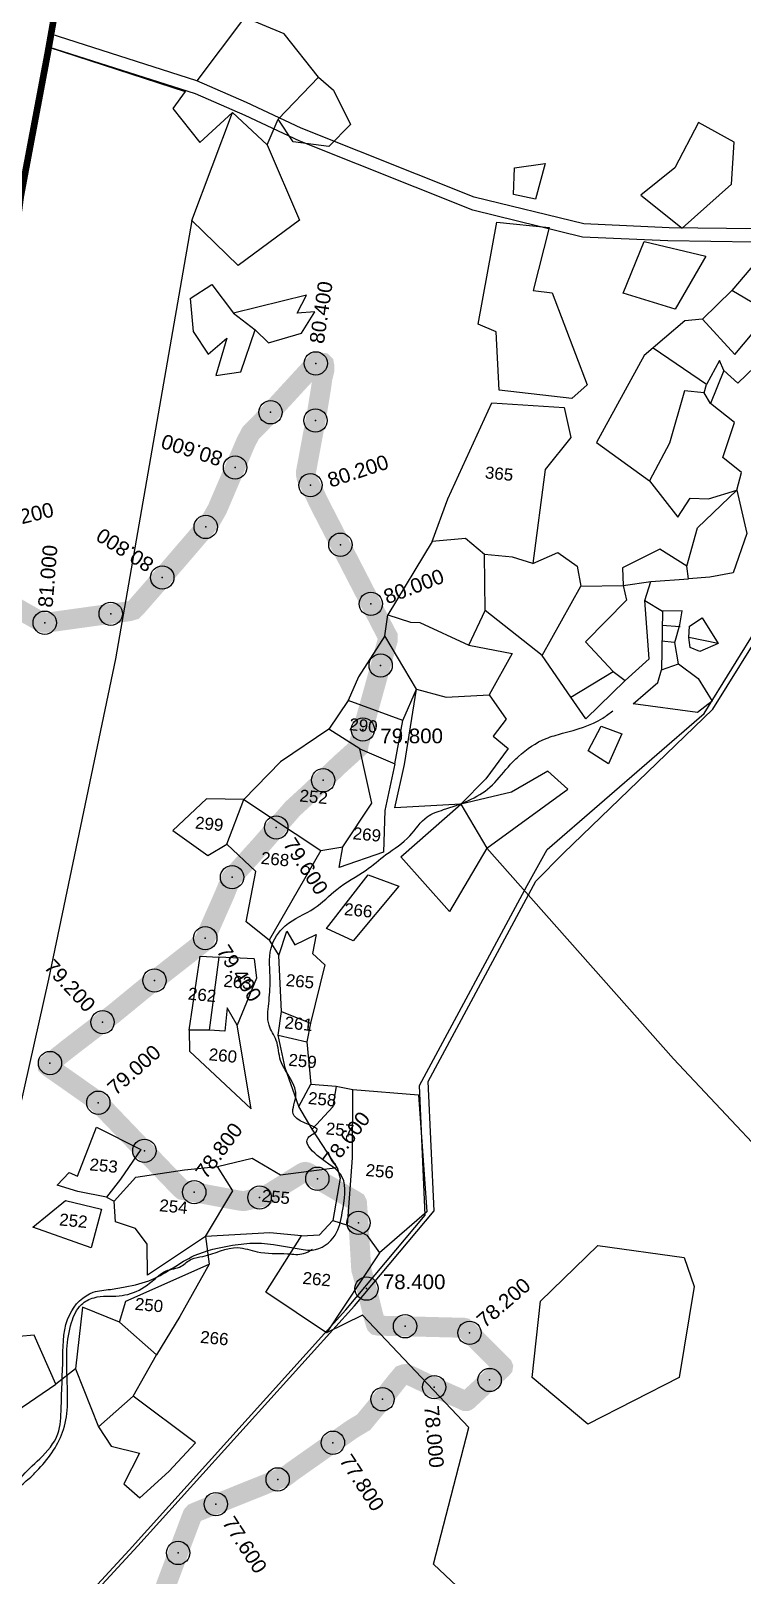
# Model space of a CAD drawing. Header units: millimetres. Extents: x 378349 to 385769, y 1843140 to 1853030.
# Drawn here: x 380829 to 381897, y 1848309 to 1850628 of the extents above; entities that cross this region are included whole.
import ezdxf

# ---------------------------------------------------------------- set-up
doc = ezdxf.new("R2010")
doc.units = ezdxf.units.MM
doc.header["$PDMODE"] = 32
doc.header["$PDSIZE"] = 35
for name, color, linetype in [('BND', 6, 'Continuous'), ('FRL', 3, 'Continuous'), ('Plot', 7, 'Continuous'), ('points', 161, 'Continuous'), ('ROAD', 1, 'Continuous'), ('Stream', 4, 'Continuous'), ('TEXT', 7, 'Continuous')]:
    doc.layers.add(name, color=color, linetype=linetype)
doc.styles.get("Standard").update_dxf_attribs({"font": 'arial.ttf'})

msp = doc.modelspace()

# ---------------------------------------------------------------- linework, layer by layer
at = {"layer": 'BND', "lineweight": 30, "const_width": 10}
msp.add_lwpolyline([(380925.6, 1851125.7), (380909.4, 1851008.3), (380891.2, 1850805.3), (380854.2, 1850595.3), (380813.6, 1850379.6), (380754.1, 1849921.6), (380723, 1849577.9), (380631.1, 1848991), (380541.5, 1848509.8), (380643.1, 1848391.6), (380724.4, 1848332.9), (380797.8, 1848277.4), (381065.3, 1848019.2), (381179.3, 1847912.3), (381205.7, 1847733), (380568.3, 1847029.6), (380422, 1846878.3)], dxfattribs=at)
at = {"layer": 'FRL', "color": 84, "const_width": 30}
msp.add_lwpolyline([(380746.4, 1849796.2), (380836.8, 1849744.9), (380844, 1849741.3), (380848.2, 1849739.6), (380852.5, 1849739.5), (380976.8, 1849756.8), (380982.8, 1849758.6), (380986.6, 1849762.2), (381030.4, 1849812.2), (381091.4, 1849883.2), (381100.4, 1849895.2), (381108.8, 1849910), (381151.9, 1850010.8), (381159.1, 1850024.4), (381173.5, 1850038.8), (381247.7, 1850119.6), (381258.2, 1850130.4), (381263.8, 1850130), (381267.4, 1850129.6), (381269, 1850128), (381269.8, 1850124), (381269.8, 1850118.8), (381266.6, 1850106.3), (381264.6, 1850091.5), (381259, 1850057.3), (381241.9, 1849965.2), (381242.1, 1849961.6), (381242.8, 1849957.9), (381247.2, 1849948.8), (381263.9, 1849914.5), (381361.8, 1849724.4), (381364.9, 1849718.8), (381364.9, 1849713.7), (381321.1, 1849556), (381320.6, 1849551.9), (381318.3, 1849549.6), (381293.8, 1849527.6), (381249.7, 1849485.6), (381222.1, 1849460.3), (381174.5, 1849405.7), (381131.7, 1849358.2), (381129.7, 1849355.7), (381119.3, 1849330.4), (381089.7, 1849263.5), (381087.9, 1849259.9), (381085.3, 1849257.6), (381081.1, 1849254.4), (381007.5, 1849196.9), (380953.1, 1849152.3), (380886.7, 1849101.5), (380854.5, 1849075.9), (380854.1, 1849075), (380854.2, 1849073.8), (380854.7, 1849073.3), (380856.8, 1849071.6), (380888.3, 1849049.6), (380922.1, 1849025.8), (380925.5, 1849023.6), (380927.9, 1849021), (380945.1, 1849003.1), (381018.4, 1848926.7), (381053.8, 1848889.9), (381056.5, 1848887.8), (381067.8, 1848885.6), (381140.7, 1848872), (381145.8, 1848871.3), (381150.2, 1848871.3), (381174.2, 1848876.8), (381177.8, 1848877.6), (381188.1, 1848883.2), (381236, 1848913), (381239.3, 1848914.5), (381240.9, 1848914.8), (381243.5, 1848914.3), (381246, 1848913.1), (381249.1, 1848910.7), (381268.9, 1848898.6), (381314.8, 1848872), (381317.6, 1848870.3), (381318.6, 1848868.2), (381321.3, 1848832.3), (381324.7, 1848773.4), (381325.1, 1848768.2), (381334.3, 1848735.3), (381342.5, 1848701.7), (381346.7, 1848686.9), (381347.3, 1848685.5), (381348.3, 1848684.5), (381350.6, 1848684), (381474.6, 1848680.9), (381478.3, 1848680.9), (381480.2, 1848680.5), (381481.6, 1848679.2), (381535.5, 1848625.2), (381537.4, 1848623.5), (381537.9, 1848622.3), (381537.7, 1848621.1), (381535.7, 1848618.8), (381512.1, 1848597.1), (381484.8, 1848571.9), (381483.7, 1848571.1), (381482.6, 1848570.6), (381481.7, 1848570.6), (381475.2, 1848573.6), (381442.1, 1848588.2), (381398.8, 1848608.9), (381392.3, 1848611.4), (381389.3, 1848611), (381386, 1848609.8), (381383.3, 1848606.5), (381378.2, 1848600.6), (381351.3, 1848566.3), (381336.4, 1848548.4), (381328.6, 1848538.9), (381311.6, 1848528.7), (381220.8, 1848464.7), (381215.4, 1848460.5), (381210.5, 1848457), (381202.5, 1848454.4), (381185.4, 1848447.6), (381078.1, 1848404.5), (381074, 1848402.6), (381071.6, 1848399.9), (381068.9, 1848393), (381054.1, 1848353.8), (381020.7, 1848264.4)], dxfattribs=at)
at = {"layer": 'Plot'}
for points in [[(381202, 1850712.3), (381148.2, 1850646), (381078.2, 1850553.2)], [(381202, 1850712.3), (381148.2, 1850646), (381078.2, 1850553.2)], [(381202, 1850712.3), (381148.2, 1850646), (381078.2, 1850553.2)], [(380855.7, 1850603.8), (381060.5, 1850536.9), (381042, 1850511.6), (381082.4, 1850460.6), (381131.7, 1850505.4), (381183.6, 1850456.8), (381200, 1850495.7), (381261, 1850558.7), (381209.3, 1850623.9), (381150, 1850648.1)], [(380855.7, 1850603.8), (381060.5, 1850536.9), (381042, 1850511.6), (381082.4, 1850460.6), (381131.7, 1850505.4), (381183.6, 1850456.8), (381200, 1850495.7), (381261, 1850558.7), (381209.3, 1850623.9), (381150, 1850648.1)], [(380855.7, 1850603.8), (381060.5, 1850536.9), (381042, 1850511.6), (381082.4, 1850460.6), (381131.7, 1850505.4), (381183.6, 1850456.8), (381200, 1850495.7), (381261, 1850558.7), (381209.3, 1850623.9), (381150, 1850648.1)], [(381078.2, 1850553.2), (380857.7, 1850623.6)], [(381078.2, 1850553.2), (380857.7, 1850623.6)], [(381078.2, 1850553.2), (380857.7, 1850623.6)], [(381261, 1850558.7), (381283.4, 1850539), (381309, 1850487.5), (381276.5, 1850454.3), (381222.8, 1850461.7), (381200, 1850495.7)], [(381261, 1850558.7), (381283.4, 1850539), (381309, 1850487.5), (381276.5, 1850454.3), (381222.8, 1850461.7), (381200, 1850495.7)], [(381261, 1850558.7), (381283.4, 1850539), (381309, 1850487.5), (381276.5, 1850454.3), (381222.8, 1850461.7), (381200, 1850495.7)], [(381183.6, 1850456.8), (381232.3, 1850343.7), (381140.1, 1850275.7), (381070.7, 1850343.3), (381131.7, 1850505.4)], [(381183.6, 1850456.8), (381232.3, 1850343.7), (381140.1, 1850275.7), (381070.7, 1850343.3), (381131.7, 1850505.4)], [(381183.6, 1850456.8), (381232.3, 1850343.7), (381140.1, 1850275.7), (381070.7, 1850343.3), (381131.7, 1850505.4)], [(381744.9, 1850381.2), (381807.3, 1850331.9), (381881.4, 1850397.7), (381885.1, 1850461), (381831.5, 1850490.5), (381796.1, 1850422.5), (381744.9, 1850381.2)], [(381744.9, 1850381.2), (381807.3, 1850331.9), (381881.4, 1850397.7), (381885.1, 1850461), (381831.5, 1850490.5), (381796.1, 1850422.5), (381744.9, 1850381.2)], [(381744.9, 1850381.2), (381807.3, 1850331.9), (381881.4, 1850397.7), (381885.1, 1850461), (381831.5, 1850490.5), (381796.1, 1850422.5), (381744.9, 1850381.2)], [(381555.2, 1850422.7), (381601.4, 1850429.2), (381586.6, 1850375.6), (381553.9, 1850382.4), (381555.2, 1850422.7)], [(381555.2, 1850422.7), (381601.4, 1850429.2), (381586.6, 1850375.6), (381553.9, 1850382.4), (381555.2, 1850422.7)], [(381555.2, 1850422.7), (381601.4, 1850429.2), (381586.6, 1850375.6), (381553.9, 1850382.4), (381555.2, 1850422.7)], [(381070.7, 1850343.3), (380955.7, 1849685.2), (380855.3, 1849204.3), (380715.9, 1848585), (380744.7, 1848534.9), (380775.6, 1848534.4), (380866.5, 1848595.9), (380833.7, 1848669.9), (380765.7, 1848663.7), (380799.9, 1848610.5), (380715.9, 1848585)], [(381070.7, 1850343.3), (380955.7, 1849685.2), (380855.3, 1849204.3), (380715.9, 1848585), (380744.7, 1848534.9), (380775.6, 1848534.4), (380866.5, 1848595.9), (380833.7, 1848669.9), (380765.7, 1848663.7), (380799.9, 1848610.5), (380715.9, 1848585)], [(381070.7, 1850343.3), (380955.7, 1849685.2), (380855.3, 1849204.3), (380715.9, 1848585), (380744.7, 1848534.9), (380775.6, 1848534.4), (380866.5, 1848595.9), (380833.7, 1848669.9), (380765.7, 1848663.7), (380799.9, 1848610.5), (380715.9, 1848585)], [(381528.9, 1850341), (381607.5, 1850332.7), (381583.4, 1850238.4), (381611.9, 1850235), (381664.3, 1850096.6), (381641.3, 1850076.3), (381532.3, 1850088.4), (381527.7, 1850176.3), (381500.7, 1850187.9), (381528.9, 1850341)], [(381528.9, 1850341), (381607.5, 1850332.7), (381583.4, 1850238.4), (381611.9, 1850235), (381664.3, 1850096.6), (381641.3, 1850076.3), (381532.3, 1850088.4), (381527.7, 1850176.3), (381500.7, 1850187.9), (381528.9, 1850341)], [(381528.9, 1850341), (381607.5, 1850332.7), (381583.4, 1850238.4), (381611.9, 1850235), (381664.3, 1850096.6), (381641.3, 1850076.3), (381532.3, 1850088.4), (381527.7, 1850176.3), (381500.7, 1850187.9), (381528.9, 1850341)], [(381749.9, 1850312), (381842.7, 1850289.8), (381796.5, 1850210.2), (381718.5, 1850234.3), (381749.9, 1850312)], [(381749.9, 1850312), (381842.7, 1850289.8), (381796.5, 1850210.2), (381718.5, 1850234.3), (381749.9, 1850312)], [(381749.9, 1850312), (381842.7, 1850289.8), (381796.5, 1850210.2), (381718.5, 1850234.3), (381749.9, 1850312)], [(381935.9, 1850301.8), (381881.7, 1850238.3), (381837.7, 1850195.1), (381811, 1850192.9), (381749.8, 1850140.6), (381678.3, 1850010), (381758.1, 1849952.4), (381800.5, 1849897.7), (381819.1, 1849926.3), (381846.6, 1849925.4), (381889.1, 1849938.5), (381904.3, 1849873.3), (381883.9, 1849814.2), (381848.9, 1849807.9), (381816.7, 1849805.3), (381814.2, 1849824.2), (381829.9, 1849882.1), (381889.1, 1849938.5), (381896.4, 1849965.1), (381868.1, 1849987.5), (381885.7, 1850040), (381849.7, 1850068.6), (381840, 1850084.5), (381810.6, 1850087.4), (381788.3, 1850009.1), (381758.1, 1849952.4)], [(381935.9, 1850301.8), (381881.7, 1850238.3), (381837.7, 1850195.1), (381811, 1850192.9), (381749.8, 1850140.6), (381678.3, 1850010), (381758.1, 1849952.4), (381800.5, 1849897.7), (381819.1, 1849926.3), (381846.6, 1849925.4), (381889.1, 1849938.5), (381904.3, 1849873.3), (381883.9, 1849814.2), (381848.9, 1849807.9), (381816.7, 1849805.3), (381814.2, 1849824.2), (381829.9, 1849882.1), (381889.1, 1849938.5), (381896.4, 1849965.1), (381868.1, 1849987.5), (381885.7, 1850040), (381849.7, 1850068.6), (381840, 1850084.5), (381810.6, 1850087.4), (381788.3, 1850009.1), (381758.1, 1849952.4)], [(381935.9, 1850301.8), (381881.7, 1850238.3), (381837.7, 1850195.1), (381811, 1850192.9), (381749.8, 1850140.6), (381678.3, 1850010), (381758.1, 1849952.4), (381800.5, 1849897.7), (381819.1, 1849926.3), (381846.6, 1849925.4), (381889.1, 1849938.5), (381904.3, 1849873.3), (381883.9, 1849814.2), (381848.9, 1849807.9), (381816.7, 1849805.3), (381814.2, 1849824.2), (381829.9, 1849882.1), (381889.1, 1849938.5), (381896.4, 1849965.1), (381868.1, 1849987.5), (381885.7, 1850040), (381849.7, 1850068.6), (381840, 1850084.5), (381810.6, 1850087.4), (381788.3, 1850009.1), (381758.1, 1849952.4)], [(381067.9, 1850226.1), (381100.5, 1850247.3), (381133.4, 1850204.3), (381165.6, 1850179.3), (381185.7, 1850159.9), (381235.5, 1850174.3), (381255.4, 1850206.3), (381228.6, 1850204), (381242.8, 1850231.5), (381133.4, 1850204.3)], [(381067.9, 1850226.1), (381100.5, 1850247.3), (381133.4, 1850204.3), (381165.6, 1850179.3), (381185.7, 1850159.9), (381235.5, 1850174.3), (381255.4, 1850206.3), (381228.6, 1850204), (381242.8, 1850231.5), (381133.4, 1850204.3)], [(381067.9, 1850226.1), (381100.5, 1850247.3), (381133.4, 1850204.3), (381165.6, 1850179.3), (381185.7, 1850159.9), (381235.5, 1850174.3), (381255.4, 1850206.3), (381228.6, 1850204), (381242.8, 1850231.5), (381133.4, 1850204.3)], [(381934.6, 1850179.5), (381940.5, 1850203.6), (381881.7, 1850238.3)], [(381934.6, 1850179.5), (381940.5, 1850203.6), (381881.7, 1850238.3)], [(381934.6, 1850179.5), (381940.5, 1850203.6), (381881.7, 1850238.3)], [(381067.9, 1850226.1), (381072.5, 1850176.9), (381094.9, 1850142.9), (381122.9, 1850166.5), (381106.8, 1850110.6), (381144, 1850116.1), (381165.6, 1850179.3)], [(381067.9, 1850226.1), (381072.5, 1850176.9), (381094.9, 1850142.9), (381122.9, 1850166.5), (381106.8, 1850110.6), (381144, 1850116.1), (381165.6, 1850179.3)], [(381067.9, 1850226.1), (381072.5, 1850176.9), (381094.9, 1850142.9), (381122.9, 1850166.5), (381106.8, 1850110.6), (381144, 1850116.1), (381165.6, 1850179.3)], [(381837.7, 1850195.1), (381886.2, 1850142), (381912.2, 1850173.4), (381927.6, 1850166.8), (381934.6, 1850179.5), (381953.2, 1850167.5), (381929.1, 1850136), (381890.6, 1850098.9), (381869.5, 1850118.2), (381863.1, 1850133), (381843.4, 1850097)], [(381837.7, 1850195.1), (381886.2, 1850142), (381912.2, 1850173.4), (381927.6, 1850166.8), (381934.6, 1850179.5), (381953.2, 1850167.5), (381929.1, 1850136), (381890.6, 1850098.9), (381869.5, 1850118.2), (381863.1, 1850133), (381843.4, 1850097)], [(381837.7, 1850195.1), (381886.2, 1850142), (381912.2, 1850173.4), (381927.6, 1850166.8), (381934.6, 1850179.5), (381953.2, 1850167.5), (381929.1, 1850136), (381890.6, 1850098.9), (381869.5, 1850118.2), (381863.1, 1850133), (381843.4, 1850097)], [(381840, 1850084.5), (381843.4, 1850097), (381763.6, 1850151.7)], [(381840, 1850084.5), (381843.4, 1850097), (381763.6, 1850151.7)], [(381840, 1850084.5), (381843.4, 1850097), (381763.6, 1850151.7)], [(381869.5, 1850118.2), (381849.7, 1850068.6)], [(381869.5, 1850118.2), (381849.7, 1850068.6)], [(381869.5, 1850118.2), (381849.7, 1850068.6)], [(381521.4, 1850069.6), (381629.7, 1850062.5), (381639.7, 1850017.8), (381601.3, 1849969.4), (381583, 1849828.6), (381552.1, 1849837.7), (381510.4, 1849841.9), (381481.8, 1849865.9), (381431.6, 1849861.3), (381365.1, 1849751.3), (381399.2, 1849740.3), (381413.2, 1849739.7), (381486.7, 1849705.9), (381551.8, 1849693.3), (381517.1, 1849631.3)], [(381521.4, 1850069.6), (381629.7, 1850062.5), (381639.7, 1850017.8), (381601.3, 1849969.4), (381583, 1849828.6), (381552.1, 1849837.7), (381510.4, 1849841.9), (381481.8, 1849865.9), (381431.6, 1849861.3), (381365.1, 1849751.3), (381399.2, 1849740.3), (381413.2, 1849739.7), (381486.7, 1849705.9), (381551.8, 1849693.3), (381517.1, 1849631.3)], [(381521.4, 1850069.6), (381629.7, 1850062.5), (381639.7, 1850017.8), (381601.3, 1849969.4), (381583, 1849828.6), (381552.1, 1849837.7), (381510.4, 1849841.9), (381481.8, 1849865.9), (381431.6, 1849861.3), (381365.1, 1849751.3), (381399.2, 1849740.3), (381413.2, 1849739.7), (381486.7, 1849705.9), (381551.8, 1849693.3), (381517.1, 1849631.3)], [(381431.6, 1849861.3), (381455.1, 1849925.5), (381521.4, 1850069.6)], [(381431.6, 1849861.3), (381455.1, 1849925.5), (381521.4, 1850069.6)], [(381431.6, 1849861.3), (381455.1, 1849925.5), (381521.4, 1850069.6)], [(381486.7, 1849705.9), (381511.2, 1849758), (381510.4, 1849841.9)], [(381486.7, 1849705.9), (381511.2, 1849758), (381510.4, 1849841.9)], [(381486.7, 1849705.9), (381511.2, 1849758), (381510.4, 1849841.9)], [(381583, 1849828.6), (381620.1, 1849845.1), (381649.2, 1849824.3), (381655.1, 1849794.2), (381718.5, 1849795.1), (381760, 1849801.1), (381816.7, 1849805.3), (381814.2, 1849824.2), (381773.4, 1849849.9), (381717.7, 1849821.8), (381718.5, 1849795.1), (381723.4, 1849773.2), (381661.9, 1849710.7), (381703.2, 1849666.4), (381721.6, 1849652.7), (381757.4, 1849685.4), (381750.9, 1849772.7), (381760, 1849801.1)], [(381583, 1849828.6), (381620.1, 1849845.1), (381649.2, 1849824.3), (381655.1, 1849794.2), (381718.5, 1849795.1), (381760, 1849801.1), (381816.7, 1849805.3), (381814.2, 1849824.2), (381773.4, 1849849.9), (381717.7, 1849821.8), (381718.5, 1849795.1), (381723.4, 1849773.2), (381661.9, 1849710.7), (381703.2, 1849666.4), (381721.6, 1849652.7), (381757.4, 1849685.4), (381750.9, 1849772.7), (381760, 1849801.1)], [(381583, 1849828.6), (381620.1, 1849845.1), (381649.2, 1849824.3), (381655.1, 1849794.2), (381718.5, 1849795.1), (381760, 1849801.1), (381816.7, 1849805.3), (381814.2, 1849824.2), (381773.4, 1849849.9), (381717.7, 1849821.8), (381718.5, 1849795.1), (381723.4, 1849773.2), (381661.9, 1849710.7), (381703.2, 1849666.4), (381721.6, 1849652.7), (381757.4, 1849685.4), (381750.9, 1849772.7), (381760, 1849801.1)], [(381596.6, 1849690.1), (381655.1, 1849794.2)], [(381596.6, 1849690.1), (381655.1, 1849794.2)], [(381596.6, 1849690.1), (381655.1, 1849794.2)], [(381750.9, 1849772.7), (381777.5, 1849757), (381776, 1849668.8), (381801.6, 1849677.8), (381796, 1849709.5), (381803.4, 1849736.4), (381807.1, 1849757.5), (381777.5, 1849757)], [(381750.9, 1849772.7), (381777.5, 1849757), (381776, 1849668.8), (381801.6, 1849677.8), (381796, 1849709.5), (381803.4, 1849736.4), (381807.1, 1849757.5), (381777.5, 1849757)], [(381750.9, 1849772.7), (381777.5, 1849757), (381776, 1849668.8), (381801.6, 1849677.8), (381796, 1849709.5), (381803.4, 1849736.4), (381807.1, 1849757.5), (381777.5, 1849757)], [(381408.1, 1849639.5), (381360.5, 1849719.6), (381365.1, 1849751.3)], [(381408.1, 1849639.5), (381360.5, 1849719.6), (381365.1, 1849751.3)], [(381408.1, 1849639.5), (381360.5, 1849719.6), (381365.1, 1849751.3)], [(381639.7, 1849627.8), (381596.6, 1849690.1), (381511.2, 1849758)], [(381639.7, 1849627.8), (381596.6, 1849690.1), (381511.2, 1849758)], [(381639.7, 1849627.8), (381596.6, 1849690.1), (381511.2, 1849758)], [(381776.4, 1849735.8), (381804.1, 1849733.7)], [(381776.4, 1849735.8), (381804.1, 1849733.7)], [(381776.4, 1849735.8), (381804.1, 1849733.7)], [(381837.1, 1849746.7), (381861.1, 1849708.4), (381833.4, 1849696.3), (381819.3, 1849702.4), (381817.1, 1849717.2), (381818.1, 1849734.5), (381837.1, 1849746.7)], [(381837.1, 1849746.7), (381861.1, 1849708.4), (381833.4, 1849696.3), (381819.3, 1849702.4), (381817.1, 1849717.2), (381818.1, 1849734.5), (381837.1, 1849746.7)], [(381837.1, 1849746.7), (381861.1, 1849708.4), (381833.4, 1849696.3), (381819.3, 1849702.4), (381817.1, 1849717.2), (381818.1, 1849734.5), (381837.1, 1849746.7)], [(381360.5, 1849719.6), (381321, 1849658), (381305.6, 1849622.7), (381276.3, 1849579.7), (381203.7, 1849530.4), (381148.7, 1849474.1), (381092.7, 1849474.9), (381041.9, 1849427.6), (381094.5, 1849389.9), (381123.1, 1849406.9), (381148.7, 1849474.1), (381264.1, 1849397.3), (381297.4, 1849402.8), (381341.1, 1849468.7), (381322.8, 1849549.9), (381276.3, 1849579.7)], [(381360.5, 1849719.6), (381321, 1849658), (381305.6, 1849622.7), (381276.3, 1849579.7), (381203.7, 1849530.4), (381148.7, 1849474.1), (381092.7, 1849474.9), (381041.9, 1849427.6), (381094.5, 1849389.9), (381123.1, 1849406.9), (381148.7, 1849474.1), (381264.1, 1849397.3), (381297.4, 1849402.8), (381341.1, 1849468.7), (381322.8, 1849549.9), (381276.3, 1849579.7)], [(381360.5, 1849719.6), (381321, 1849658), (381305.6, 1849622.7), (381276.3, 1849579.7), (381203.7, 1849530.4), (381148.7, 1849474.1), (381092.7, 1849474.9), (381041.9, 1849427.6), (381094.5, 1849389.9), (381123.1, 1849406.9), (381148.7, 1849474.1), (381264.1, 1849397.3), (381297.4, 1849402.8), (381341.1, 1849468.7), (381322.8, 1849549.9), (381276.3, 1849579.7)], [(381795.7, 1849709.8), (381776.3, 1849711.7)], [(381795.7, 1849709.8), (381776.3, 1849711.7)], [(381795.7, 1849709.8), (381776.3, 1849711.7)], [(381861.1, 1849708.4), (381817.1, 1849717.2)], [(381861.1, 1849708.4), (381817.1, 1849717.2)], [(381861.1, 1849708.4), (381817.1, 1849717.2)], [(381721.6, 1849652.7), (381662.3, 1849595.1), (381639.7, 1849627.8), (381703.2, 1849666.4)], [(381721.6, 1849652.7), (381662.3, 1849595.1), (381639.7, 1849627.8), (381703.2, 1849666.4)], [(381721.6, 1849652.7), (381662.3, 1849595.1), (381639.7, 1849627.8), (381703.2, 1849666.4)], [(381801.6, 1849677.8), (381831.3, 1849655.9), (381852, 1849621.9), (381830.3, 1849604.4), (381733.6, 1849617.6), (381770.5, 1849649.8), (381776, 1849668.8)], [(381801.6, 1849677.8), (381831.3, 1849655.9), (381852, 1849621.9), (381830.3, 1849604.4), (381733.6, 1849617.6), (381770.5, 1849649.8), (381776, 1849668.8)], [(381801.6, 1849677.8), (381831.3, 1849655.9), (381852, 1849621.9), (381830.3, 1849604.4), (381733.6, 1849617.6), (381770.5, 1849649.8), (381776, 1849668.8)], [(381474.6, 1849467.2), (381375.6, 1849461.6), (381390, 1849526.8), (381408.1, 1849639.5), (381452.7, 1849627.6), (381517.1, 1849631.3), (381542.6, 1849594.5), (381523, 1849569.2), (381545.5, 1849550.8), (381512.4, 1849504.8), (381474.6, 1849467.2)], [(381474.6, 1849467.2), (381375.6, 1849461.6), (381390, 1849526.8), (381408.1, 1849639.5), (381452.7, 1849627.6), (381517.1, 1849631.3), (381542.6, 1849594.5), (381523, 1849569.2), (381545.5, 1849550.8), (381512.4, 1849504.8), (381474.6, 1849467.2)], [(381474.6, 1849467.2), (381375.6, 1849461.6), (381390, 1849526.8), (381408.1, 1849639.5), (381452.7, 1849627.6), (381517.1, 1849631.3), (381542.6, 1849594.5), (381523, 1849569.2), (381545.5, 1849550.8), (381512.4, 1849504.8), (381474.6, 1849467.2)], [(381387.6, 1849592.4), (381408.1, 1849639.5)], [(381387.6, 1849592.4), (381408.1, 1849639.5)], [(381387.6, 1849592.4), (381408.1, 1849639.5)], [(381322.8, 1849549.9), (381375.6, 1849527.8), (381387.6, 1849592.4), (381305.6, 1849622.7)], [(381322.8, 1849549.9), (381375.6, 1849527.8), (381387.6, 1849592.4), (381305.6, 1849622.7)], [(381322.8, 1849549.9), (381375.6, 1849527.8), (381387.6, 1849592.4), (381305.6, 1849622.7)], [(381685.6, 1849584.2), (381716.5, 1849572.7), (381696.5, 1849527.5), (381666.1, 1849547.1), (381685.6, 1849584.2)], [(381685.6, 1849584.2), (381716.5, 1849572.7), (381696.5, 1849527.5), (381666.1, 1849547.1), (381685.6, 1849584.2)], [(381685.6, 1849584.2), (381716.5, 1849572.7), (381696.5, 1849527.5), (381666.1, 1849547.1), (381685.6, 1849584.2)], [(381375.6, 1849527.8), (381360.5, 1849457.3), (381358.7, 1849394.8), (381291.9, 1849371.9), (381297.4, 1849402.8)], [(381375.6, 1849527.8), (381360.5, 1849457.3), (381358.7, 1849394.8), (381291.9, 1849371.9), (381297.4, 1849402.8)], [(381375.6, 1849527.8), (381360.5, 1849457.3), (381358.7, 1849394.8), (381291.9, 1849371.9), (381297.4, 1849402.8)], [(382465.9, 1848922.5), (382396.2, 1848966.4), (382216.6, 1849086), (382182.8, 1848980.6), (382122.6, 1848874.5), (382061.2, 1848774.8), (382007.9, 1848787.5), (382042.3, 1848852.7), (382006.7, 1848858.3), (381794.2, 1849084.5), (381513.9, 1849401.1), (381635.5, 1849489.3), (381605.1, 1849516.6), (381550.7, 1849484.9), (381474.6, 1849467.2), (381513.9, 1849401.1)], [(382465.9, 1848922.5), (382396.2, 1848966.4), (382216.6, 1849086), (382182.8, 1848980.6), (382122.6, 1848874.5), (382061.2, 1848774.8), (382007.9, 1848787.5), (382042.3, 1848852.7), (382006.7, 1848858.3), (381794.2, 1849084.5), (381513.9, 1849401.1), (381635.5, 1849489.3), (381605.1, 1849516.6), (381550.7, 1849484.9), (381474.6, 1849467.2), (381513.9, 1849401.1)], [(382465.9, 1848922.5), (382396.2, 1848966.4), (382216.6, 1849086), (382182.8, 1848980.6), (382122.6, 1848874.5), (382061.2, 1848774.8), (382007.9, 1848787.5), (382042.3, 1848852.7), (382006.7, 1848858.3), (381794.2, 1849084.5), (381513.9, 1849401.1), (381635.5, 1849489.3), (381605.1, 1849516.6), (381550.7, 1849484.9), (381474.6, 1849467.2), (381513.9, 1849401.1)], [(381513.9, 1849401.1), (381457.6, 1849305.6), (381384.5, 1849387.7), (381474.6, 1849467.2)], [(381513.9, 1849401.1), (381457.6, 1849305.6), (381384.5, 1849387.7), (381474.6, 1849467.2)], [(381513.9, 1849401.1), (381457.6, 1849305.6), (381384.5, 1849387.7), (381474.6, 1849467.2)], [(381264.1, 1849397.3), (381186.8, 1849262.9), (381152.1, 1849290.3), (381166.9, 1849365.9), (381123.1, 1849406.9)], [(381264.1, 1849397.3), (381186.8, 1849262.9), (381152.1, 1849290.3), (381166.9, 1849365.9), (381123.1, 1849406.9)], [(381264.1, 1849397.3), (381186.8, 1849262.9), (381152.1, 1849290.3), (381166.9, 1849365.9), (381123.1, 1849406.9)], [(381335.3, 1849360.9), (381381.3, 1849343.9), (381313.1, 1849261.6), (381272.8, 1849280.5), (381335.3, 1849360.9)], [(381335.3, 1849360.9), (381381.3, 1849343.9), (381313.1, 1849261.6), (381272.8, 1849280.5), (381335.3, 1849360.9)], [(381335.3, 1849360.9), (381381.3, 1849343.9), (381313.1, 1849261.6), (381272.8, 1849280.5), (381335.3, 1849360.9)], [(381186.8, 1849262.9), (381201.2, 1849239.6), (381213.2, 1849276.1), (381225.1, 1849255.8), (381257.1, 1849271.4), (381251.8, 1849243), (381270.4, 1849226), (381248.8, 1849138.3), (381243.4, 1849109.9), (381249.4, 1849046.5), (381287.5, 1849043.5), (381312.6, 1849038.6), (381411, 1849030.4), (381423.5, 1848854.7), (381352.5, 1848793.2), (381272.6, 1848673.2), (381181.7, 1848734.5), (381235.2, 1848818.8), (381262.5, 1848820.6), (381282.2, 1848841.9), (381304.5, 1848834.9), (381333.6, 1848820.1), (381352.5, 1848793.2)], [(381186.8, 1849262.9), (381201.2, 1849239.6), (381213.2, 1849276.1), (381225.1, 1849255.8), (381257.1, 1849271.4), (381251.8, 1849243), (381270.4, 1849226), (381248.8, 1849138.3), (381243.4, 1849109.9), (381249.4, 1849046.5), (381287.5, 1849043.5), (381312.6, 1849038.6), (381411, 1849030.4), (381423.5, 1848854.7), (381352.5, 1848793.2), (381272.6, 1848673.2), (381181.7, 1848734.5), (381235.2, 1848818.8), (381262.5, 1848820.6), (381282.2, 1848841.9), (381304.5, 1848834.9), (381333.6, 1848820.1), (381352.5, 1848793.2)], [(381186.8, 1849262.9), (381201.2, 1849239.6), (381213.2, 1849276.1), (381225.1, 1849255.8), (381257.1, 1849271.4), (381251.8, 1849243), (381270.4, 1849226), (381248.8, 1849138.3), (381243.4, 1849109.9), (381249.4, 1849046.5), (381287.5, 1849043.5), (381312.6, 1849038.6), (381411, 1849030.4), (381423.5, 1848854.7), (381352.5, 1848793.2), (381272.6, 1848673.2), (381181.7, 1848734.5), (381235.2, 1848818.8), (381262.5, 1848820.6), (381282.2, 1848841.9), (381304.5, 1848834.9), (381333.6, 1848820.1), (381352.5, 1848793.2)], [(381164.3, 1849234.6), (381111.3, 1849237.5), (381096.8, 1849127.8), (381066.5, 1849127.7), (381083.3, 1849238.9), (381111.3, 1849237.5)], [(381164.3, 1849234.6), (381111.3, 1849237.5), (381096.8, 1849127.8), (381066.5, 1849127.7), (381083.3, 1849238.9), (381111.3, 1849237.5)], [(381164.3, 1849234.6), (381111.3, 1849237.5), (381096.8, 1849127.8), (381066.5, 1849127.7), (381083.3, 1849238.9), (381111.3, 1849237.5)], [(381205.3, 1849155.7), (381201.2, 1849239.6)], [(381205.3, 1849155.7), (381201.2, 1849239.6)], [(381205.3, 1849155.7), (381201.2, 1849239.6)], [(381164.3, 1849234.6), (381167.5, 1849205.9), (381138.6, 1849135), (381123.8, 1849161), (381120, 1849126.4), (381096.8, 1849127.8), (381066.5, 1849127.7), (381067.3, 1849096), (381159.8, 1849009.7), (381138.6, 1849135)], [(381164.3, 1849234.6), (381167.5, 1849205.9), (381138.6, 1849135), (381123.8, 1849161), (381120, 1849126.4), (381096.8, 1849127.8), (381066.5, 1849127.7), (381067.3, 1849096), (381159.8, 1849009.7), (381138.6, 1849135)], [(381164.3, 1849234.6), (381167.5, 1849205.9), (381138.6, 1849135), (381123.8, 1849161), (381120, 1849126.4), (381096.8, 1849127.8), (381066.5, 1849127.7), (381067.3, 1849096), (381159.8, 1849009.7), (381138.6, 1849135)], [(381200.2, 1849120.2), (381205.3, 1849155.7), (381248.8, 1849138.3)], [(381200.2, 1849120.2), (381205.3, 1849155.7), (381248.8, 1849138.3)], [(381200.2, 1849120.2), (381205.3, 1849155.7), (381248.8, 1849138.3)], [(381231.5, 1849013.2), (381210.8, 1849071.2), (381200.2, 1849120.2), (381243.4, 1849109.9)], [(381231.5, 1849013.2), (381210.8, 1849071.2), (381200.2, 1849120.2), (381243.4, 1849109.9)], [(381231.5, 1849013.2), (381210.8, 1849071.2), (381200.2, 1849120.2), (381243.4, 1849109.9)], [(381287.5, 1849043.5), (381282.5, 1849012.3), (381251.3, 1848978.8), (381231.5, 1849013.2), (381249.4, 1849046.5)], [(381287.5, 1849043.5), (381282.5, 1849012.3), (381251.3, 1848978.8), (381231.5, 1849013.2), (381249.4, 1849046.5)], [(381287.5, 1849043.5), (381282.5, 1849012.3), (381251.3, 1848978.8), (381231.5, 1849013.2), (381249.4, 1849046.5)], [(381304.5, 1848834.9), (381311.8, 1848936.2), (381312.6, 1849038.6)], [(381304.5, 1848834.9), (381311.8, 1848936.2), (381312.6, 1849038.6)], [(381304.5, 1848834.9), (381311.8, 1848936.2), (381312.6, 1849038.6)], [(380927.6, 1848981.9), (380993.8, 1848948.4), (380963.2, 1848903.9), (380942.4, 1848876.7), (380899.1, 1848885.2), (380868.3, 1848894.9), (380886.2, 1848914), (380898.8, 1848908.5), (380927.6, 1848981.9)], [(380927.6, 1848981.9), (380993.8, 1848948.4), (380963.2, 1848903.9), (380942.4, 1848876.7), (380899.1, 1848885.2), (380868.3, 1848894.9), (380886.2, 1848914), (380898.8, 1848908.5), (380927.6, 1848981.9)], [(380927.6, 1848981.9), (380993.8, 1848948.4), (380963.2, 1848903.9), (380942.4, 1848876.7), (380899.1, 1848885.2), (380868.3, 1848894.9), (380886.2, 1848914), (380898.8, 1848908.5), (380927.6, 1848981.9)], [(380942.4, 1848876.7), (380953.7, 1848870.8), (380986.2, 1848906.9), (381059.4, 1848918.1), (381109, 1848923), (381161.2, 1848935.6), (381203.7, 1848910.5), (381288.8, 1848921.7), (381251.3, 1848978.8)], [(380942.4, 1848876.7), (380953.7, 1848870.8), (380986.2, 1848906.9), (381059.4, 1848918.1), (381109, 1848923), (381161.2, 1848935.6), (381203.7, 1848910.5), (381288.8, 1848921.7), (381251.3, 1848978.8)], [(380942.4, 1848876.7), (380953.7, 1848870.8), (380986.2, 1848906.9), (381059.4, 1848918.1), (381109, 1848923), (381161.2, 1848935.6), (381203.7, 1848910.5), (381288.8, 1848921.7), (381251.3, 1848978.8)], [(381235.2, 1848818.8), (381187.7, 1848823.5), (381090.9, 1848817.7), (381132.1, 1848886.3), (381109, 1848923)], [(381235.2, 1848818.8), (381187.7, 1848823.5), (381090.9, 1848817.7), (381132.1, 1848886.3), (381109, 1848923)], [(381235.2, 1848818.8), (381187.7, 1848823.5), (381090.9, 1848817.7), (381132.1, 1848886.3), (381109, 1848923)], [(381288.8, 1848921.7), (381293.3, 1848905.5), (381282.2, 1848841.9)], [(381288.8, 1848921.7), (381293.3, 1848905.5), (381282.2, 1848841.9)], [(381288.8, 1848921.7), (381293.3, 1848905.5), (381282.2, 1848841.9)], [(380880.9, 1848872.1), (380934.7, 1848858.9), (380919.3, 1848800.6), (380831.6, 1848832), (380880.9, 1848872.1)], [(380880.9, 1848872.1), (380934.7, 1848858.9), (380919.3, 1848800.6), (380831.6, 1848832), (380880.9, 1848872.1)], [(380880.9, 1848872.1), (380934.7, 1848858.9), (380919.3, 1848800.6), (380831.6, 1848832), (380880.9, 1848872.1)], [(381090.9, 1848817.7), (381004.1, 1848760), (381003.4, 1848806.1), (380986.1, 1848830), (380956, 1848840), (380953.7, 1848870.8)], [(381090.9, 1848817.7), (381004.1, 1848760), (381003.4, 1848806.1), (380986.1, 1848830), (380956, 1848840), (380953.7, 1848870.8)], [(381090.9, 1848817.7), (381004.1, 1848760), (381003.4, 1848806.1), (380986.1, 1848830), (380956, 1848840), (380953.7, 1848870.8)], [(381090.9, 1848817.7), (381096.5, 1848776.3), (381052.5, 1848697.7), (381017.4, 1848640), (380962.1, 1848689), (380906.4, 1848711.8), (380895.8, 1848619.2), (380866.5, 1848595.9)], [(381090.9, 1848817.7), (381096.5, 1848776.3), (381052.5, 1848697.7), (381017.4, 1848640), (380962.1, 1848689), (380906.4, 1848711.8), (380895.8, 1848619.2), (380866.5, 1848595.9)], [(381090.9, 1848817.7), (381096.5, 1848776.3), (381052.5, 1848697.7), (381017.4, 1848640), (380962.1, 1848689), (380906.4, 1848711.8), (380895.8, 1848619.2), (380866.5, 1848595.9)], [(381594.5, 1848721), (381680.2, 1848804.5), (381810.3, 1848786.3), (381825.1, 1848742.7), (381802.6, 1848606), (381665.2, 1848536.2), (381582, 1848605.9), (381594.5, 1848721)], [(381594.5, 1848721), (381680.2, 1848804.5), (381810.3, 1848786.3), (381825.1, 1848742.7), (381802.6, 1848606), (381665.2, 1848536.2), (381582, 1848605.9), (381594.5, 1848721)], [(381594.5, 1848721), (381680.2, 1848804.5), (381810.3, 1848786.3), (381825.1, 1848742.7), (381802.6, 1848606), (381665.2, 1848536.2), (381582, 1848605.9), (381594.5, 1848721)], [(380962.1, 1848689), (380971.5, 1848720.6), (381096.5, 1848776.3)], [(380962.1, 1848689), (380971.5, 1848720.6), (381096.5, 1848776.3)], [(380962.1, 1848689), (380971.5, 1848720.6), (381096.5, 1848776.3)], [(382127.7, 1846675.8), (381825.3, 1846160.6), (381720.4, 1845973.1), (381610, 1846020.3), (381375.9, 1846125.7), (381465.6, 1846672.9), (381591.9, 1847312.8), (381404.8, 1847458), (381619, 1847679.6), (381657.3, 1847711.9), (381674, 1847844.9), (381775.7, 1848003.3), (381433.7, 1848326.1), (381486.4, 1848531.1), (381326.7, 1848699.7), (381272.6, 1848673.2)], [(382127.7, 1846675.8), (381825.3, 1846160.6), (381720.4, 1845973.1), (381610, 1846020.3), (381375.9, 1846125.7), (381465.6, 1846672.9), (381591.9, 1847312.8), (381404.8, 1847458), (381619, 1847679.6), (381657.3, 1847711.9), (381674, 1847844.9), (381775.7, 1848003.3), (381433.7, 1848326.1), (381486.4, 1848531.1), (381326.7, 1848699.7), (381272.6, 1848673.2)], [(382127.7, 1846675.8), (381825.3, 1846160.6), (381720.4, 1845973.1), (381610, 1846020.3), (381375.9, 1846125.7), (381465.6, 1846672.9), (381591.9, 1847312.8), (381404.8, 1847458), (381619, 1847679.6), (381657.3, 1847711.9), (381674, 1847844.9), (381775.7, 1848003.3), (381433.7, 1848326.1), (381486.4, 1848531.1), (381326.7, 1848699.7), (381272.6, 1848673.2)], [(380982.4, 1848577.9), (381017.4, 1848640)], [(380982.4, 1848577.9), (381017.4, 1848640)], [(380982.4, 1848577.9), (381017.4, 1848640)], [(380895.8, 1848619.2), (380930.3, 1848532.3), (380949.3, 1848503.2), (380991.8, 1848492.4), (380968.2, 1848446.6), (380992.7, 1848425.4), (381036.2, 1848465.2), (381076.2, 1848508.2), (380982.4, 1848577.9), (380930.3, 1848532.3)], [(380895.8, 1848619.2), (380930.3, 1848532.3), (380949.3, 1848503.2), (380991.8, 1848492.4), (380968.2, 1848446.6), (380992.7, 1848425.4), (381036.2, 1848465.2), (381076.2, 1848508.2), (380982.4, 1848577.9), (380930.3, 1848532.3)], [(380895.8, 1848619.2), (380930.3, 1848532.3), (380949.3, 1848503.2), (380991.8, 1848492.4), (380968.2, 1848446.6), (380992.7, 1848425.4), (381036.2, 1848465.2), (381076.2, 1848508.2), (380982.4, 1848577.9), (380930.3, 1848532.3)]]:
    msp.add_lwpolyline(points, dxfattribs=at)
at = {"layer": 'points'}
for p in [(381256.7, 1850128.9), (381256.7, 1850128.9), (381188.8, 1850055.4), (381188.8, 1850055.4), (381256.3, 1850043.1), (381256.3, 1850043.1), (381135.5, 1849972.5), (381135.5, 1849972.5), (381248.7, 1849945.9), (381248.7, 1849945.9), (381091.4, 1849883.2), (381091.4, 1849883.2), (381293.7, 1849856.6), (381293.7, 1849856.6), (381026.2, 1849807.4), (381026.2, 1849807.4), (381339.5, 1849767.7), (381339.5, 1849767.7), (380849.6, 1849739.5), (380849.6, 1849739.5), (380948.7, 1849752.9), (380948.7, 1849752.9), (381354.2, 1849675.3), (381354.2, 1849675.3), (381327.5, 1849579), (381327.5, 1849579), (381267.8, 1849502.9), (381267.8, 1849502.9), (381197.4, 1849432), (381197.4, 1849432), (381131, 1849357.3), (381131, 1849357.3), (381090.8, 1849265.8), (381090.8, 1849265.8), (381014.4, 1849202.3), (381014.4, 1849202.3), (380936.5, 1849139.6), (380936.5, 1849139.6), (380857.5, 1849078.3), (380857.5, 1849078.3), (380930.1, 1849018.7), (380930.1, 1849018.7), (380999.3, 1848946.6), (380999.3, 1848946.6), (380999.3, 1848946.6), (381259.1, 1848904.6), (381259.1, 1848904.6), (381259.1, 1848904.6), (381074.2, 1848884.4), (381074.2, 1848884.4), (381074.2, 1848884.4), (381172.4, 1848876.4), (381172.4, 1848876.4), (381172.4, 1848876.4), (381320.8, 1848838.4), (381320.8, 1848838.4), (381320.8, 1848838.4), (381333, 1848739.6), (381333, 1848739.6), (381333, 1848739.6), (381390.8, 1848683), (381390.8, 1848683), (381390.8, 1848683), (381487.7, 1848673.1), (381487.7, 1848673.1), (381487.7, 1848673.1), (381517.9, 1848602.4), (381517.9, 1848602.4), (381517.9, 1848602.4), (381356.9, 1848573.4), (381356.9, 1848573.4), (381356.9, 1848573.4), (381434.7, 1848591.7), (381434.7, 1848591.7), (381434.7, 1848591.7), (381282.5, 1848508.2), (381282.5, 1848508.2), (381282.5, 1848508.2), (381199.5, 1848453.2), (381199.5, 1848453.2), (381199.5, 1848453.2), (381106.6, 1848416), (381106.6, 1848416), (381106.6, 1848416), (381050, 1848342.7), (381050, 1848342.7), (381050, 1848342.7)]:
    msp.add_point(p, dxfattribs=at)
at = {"layer": 'ROAD'}
for points in [[(382059, 1850350.1), (381916.6, 1850330.8), (381787.4, 1850332.6), (381659.2, 1850338.2), (381494.7, 1850378.6), (381234.8, 1850482), (381152.8, 1850520.6), (381078.2, 1850553.2), (380857.7, 1850623.6)], [(382059, 1850350.1), (381916.6, 1850330.8), (381787.4, 1850332.6), (381659.2, 1850338.2), (381494.7, 1850378.6), (381234.8, 1850482), (381152.8, 1850520.6), (381078.2, 1850553.2), (380857.7, 1850623.6)], [(382059, 1850350.1), (381916.6, 1850330.8), (381787.4, 1850332.6), (381659.2, 1850338.2), (381494.7, 1850378.6), (381234.8, 1850482), (381152.8, 1850520.6), (381078.2, 1850553.2), (380857.7, 1850623.6)], [(382057.1, 1850330.4), (381914.7, 1850311), (381785.4, 1850312.8), (381657.3, 1850318.4), (381492.8, 1850358.8), (381232.9, 1850462.3), (381150.9, 1850500.8), (381076.3, 1850533.5), (380855.7, 1850603.8)], [(382057.1, 1850330.4), (381914.7, 1850311), (381785.4, 1850312.8), (381657.3, 1850318.4), (381492.8, 1850358.8), (381232.9, 1850462.3), (381150.9, 1850500.8), (381076.3, 1850533.5), (380855.7, 1850603.8)], [(382057.1, 1850330.4), (381914.7, 1850311), (381785.4, 1850312.8), (381657.3, 1850318.4), (381492.8, 1850358.8), (381232.9, 1850462.3), (381150.9, 1850500.8), (381076.3, 1850533.5), (380855.7, 1850603.8)], [(380833, 1848191.9), (380976.3, 1848347), (381301.9, 1848707.5), (381421.3, 1848850.1), (381412.3, 1849044.4), (381574.2, 1849344.8), (381604.4, 1849399.1), (381839.9, 1849603), (381923.5, 1849737.2)], [(380833, 1848191.9), (380976.3, 1848347), (381301.9, 1848707.5), (381421.3, 1848850.1), (381412.3, 1849044.4), (381574.2, 1849344.8), (381604.4, 1849399.1), (381839.9, 1849603), (381923.5, 1849737.2)], [(380833, 1848191.9), (380976.3, 1848347), (381301.9, 1848707.5), (381421.3, 1848850.1), (381412.3, 1849044.4), (381574.2, 1849344.8), (381604.4, 1849399.1), (381839.9, 1849603), (381923.5, 1849737.2)], [(380846.1, 1848198.3), (380989.4, 1848353.4), (381315, 1848713.9), (381434.4, 1848856.5), (381425.4, 1849050.8), (381587.3, 1849351.2), (381628.9, 1849393.2), (381853, 1849609.4), (381936.6, 1849743.6)], [(380846.1, 1848198.3), (380989.4, 1848353.4), (381315, 1848713.9), (381434.4, 1848856.5), (381425.4, 1849050.8), (381587.3, 1849351.2), (381628.9, 1849393.2), (381853, 1849609.4), (381936.6, 1849743.6)], [(380846.1, 1848198.3), (380989.4, 1848353.4), (381315, 1848713.9), (381434.4, 1848856.5), (381425.4, 1849050.8), (381587.3, 1849351.2), (381628.9, 1849393.2), (381853, 1849609.4), (381936.6, 1849743.6)]]:
    msp.add_lwpolyline(points, dxfattribs=at)
at = {"layer": 'Stream'}
for points in [[(380711.3, 1848342.9), (380725.4, 1848362.9), (380752.8, 1848389.6), (380766.1, 1848411.1), (380795.3, 1848432), (380813.5, 1848455.3), (380842, 1848484), (380869.4, 1848521.7), (380874.3, 1848560.5), (380876.8, 1848636.7), (380887.1, 1848700.9), (380922.6, 1848734.1), (380948.2, 1848738.5), (380970.5, 1848742.1), (381010.6, 1848753.4), (381074.2, 1848789.1), (381131.4, 1848804.6), (381166.4, 1848807.9), (381238, 1848798.3), (381251.5, 1848797.3), (381285.8, 1848819.9), (381296.6, 1848854), (381296.6, 1848906.8), (381259, 1848939.6), (381245.1, 1848966), (381258.5, 1848976.3), (381224.3, 1848999.1), (381226.6, 1849026.6), (381204, 1849081.9), (381197.4, 1849112.3), (381186.6, 1849135.2), (381186, 1849167.5), (381188.3, 1849202.6), (381189.7, 1849250.8), (381210.8, 1849284.4), (381254.5, 1849310.7), (381288.3, 1849339.1), (381332.2, 1849367.9), (381362.2, 1849391.2), (381398, 1849419.4), (381424.1, 1849448.1), (381448.8, 1849458.8), (381518.4, 1849492.7), (381545.7, 1849522.8), (381561.1, 1849538.7), (381602.7, 1849565.6), (381627.5, 1849573.4), (381687.9, 1849596.3), (381702.8, 1849607.2)], [(380711.3, 1848342.9), (380725.4, 1848362.9), (380752.8, 1848389.6), (380766.1, 1848411.1), (380795.3, 1848432), (380813.5, 1848455.3), (380842, 1848484), (380869.4, 1848521.7), (380874.3, 1848560.5), (380876.8, 1848636.7), (380887.1, 1848700.9), (380922.6, 1848734.1), (380948.2, 1848738.5), (380970.5, 1848742.1), (381010.6, 1848753.4), (381074.2, 1848789.1), (381131.4, 1848804.6), (381166.4, 1848807.9), (381238, 1848798.3), (381251.5, 1848797.3), (381285.8, 1848819.9), (381296.6, 1848854), (381296.6, 1848906.8), (381259, 1848939.6), (381245.1, 1848966), (381258.5, 1848976.3), (381224.3, 1848999.1), (381226.6, 1849026.6), (381204, 1849081.9), (381197.4, 1849112.3), (381186.6, 1849135.2), (381186, 1849167.5), (381188.3, 1849202.6), (381189.7, 1849250.8), (381210.8, 1849284.4), (381254.5, 1849310.7), (381288.3, 1849339.1), (381332.2, 1849367.9), (381362.2, 1849391.2), (381398, 1849419.4), (381424.1, 1849448.1), (381448.8, 1849458.8), (381518.4, 1849492.7), (381545.7, 1849522.8), (381561.1, 1849538.7), (381602.7, 1849565.6), (381627.5, 1849573.4), (381687.9, 1849596.3), (381702.8, 1849607.2)], [(380711.3, 1848342.9), (380725.4, 1848362.9), (380752.8, 1848389.6), (380766.1, 1848411.1), (380795.3, 1848432), (380813.5, 1848455.3), (380842, 1848484), (380869.4, 1848521.7), (380874.3, 1848560.5), (380876.8, 1848636.7), (380887.1, 1848700.9), (380922.6, 1848734.1), (380948.2, 1848738.5), (380970.5, 1848742.1), (381010.6, 1848753.4), (381074.2, 1848789.1), (381131.4, 1848804.6), (381166.4, 1848807.9), (381238, 1848798.3), (381251.5, 1848797.3), (381285.8, 1848819.9), (381296.6, 1848854), (381296.6, 1848906.8), (381259, 1848939.6), (381245.1, 1848966), (381258.5, 1848976.3), (381224.3, 1848999.1), (381226.6, 1849026.6), (381204, 1849081.9), (381197.4, 1849112.3), (381186.6, 1849135.2), (381186, 1849167.5), (381188.3, 1849202.6), (381189.7, 1849250.8), (381210.8, 1849284.4), (381254.5, 1849310.7), (381288.3, 1849339.1), (381332.2, 1849367.9), (381362.2, 1849391.2), (381398, 1849419.4), (381424.1, 1849448.1), (381448.8, 1849458.8), (381518.4, 1849492.7), (381545.7, 1849522.8), (381561.1, 1849538.7), (381602.7, 1849565.6), (381627.5, 1849573.4), (381687.9, 1849596.3), (381702.8, 1849607.2)], [(380716.8, 1848337.6), (380737.7, 1848360.7), (380754.1, 1848377.4), (380788.1, 1848413.9), (380811.2, 1848440.8), (380828.5, 1848456.7), (380840.9, 1848469.1), (380877.9, 1848528.1), (380883.1, 1848607.6), (380889.9, 1848688.8), (380904.7, 1848715.7), (380923.7, 1848726), (380961.3, 1848728.8), (380978.5, 1848732.2), (381010.8, 1848750.6), (381032, 1848766.1), (381054.6, 1848773.2), (381070, 1848783.9), (381087.3, 1848788), (381139.6, 1848801.2), (381168.7, 1848794.8), (381214.4, 1848791.8), (381238.5, 1848792.3), (381251.7, 1848798.6)], [(380716.8, 1848337.6), (380737.7, 1848360.7), (380754.1, 1848377.4), (380788.1, 1848413.9), (380811.2, 1848440.8), (380828.5, 1848456.7), (380840.9, 1848469.1), (380877.9, 1848528.1), (380883.1, 1848607.6), (380889.9, 1848688.8), (380904.7, 1848715.7), (380923.7, 1848726), (380961.3, 1848728.8), (380978.5, 1848732.2), (381010.8, 1848750.6), (381032, 1848766.1), (381054.6, 1848773.2), (381070, 1848783.9), (381087.3, 1848788), (381139.6, 1848801.2), (381168.7, 1848794.8), (381214.4, 1848791.8), (381238.5, 1848792.3), (381251.7, 1848798.6)], [(380716.8, 1848337.6), (380737.7, 1848360.7), (380754.1, 1848377.4), (380788.1, 1848413.9), (380811.2, 1848440.8), (380828.5, 1848456.7), (380840.9, 1848469.1), (380877.9, 1848528.1), (380883.1, 1848607.6), (380889.9, 1848688.8), (380904.7, 1848715.7), (380923.7, 1848726), (380961.3, 1848728.8), (380978.5, 1848732.2), (381010.8, 1848750.6), (381032, 1848766.1), (381054.6, 1848773.2), (381070, 1848783.9), (381087.3, 1848788), (381139.6, 1848801.2), (381168.7, 1848794.8), (381214.4, 1848791.8), (381238.5, 1848792.3), (381251.7, 1848798.6)]]:
    msp.add_spline(points, degree=3, dxfattribs=at)

# ---------------------------------------------------------------- texts
at = {"layer": 'points', "color": 1}
for s, rotation, p in [('80.400', 81.7549, (381268.8, 1850157.3)), ('80.400', 81.7549, (381268.8, 1850157.3)), ('80.600', 162.296, (381118.7, 1849994.8)), ('80.600', 162.296, (381118.7, 1849994.8)), ('80.200', 18.3034, (381279, 1849942.1)), ('80.200', 18.3034, (381279, 1849942.1)), ('81.200', 13.7299, (380773.6, 1849877.1)), ('80.800', 147.5125, (381015.6, 1849832.6)), ('80.800', 147.5125, (381015.6, 1849832.6)), ('81.000', 85.3875, (380861.3, 1849761.6)), ('81.000', 85.3875, (380861.3, 1849761.6)), ('79.600', 303.1606, (381206.8, 1849407.2)), ('79.600', 303.1606, (381206.8, 1849407.2)), ('79.400', 303.1606, (381106.9, 1849246.4)), ('79.400', 303.1606, (381106.9, 1849246.4)), ('79.200', 313.2434, (380847.3, 1849221.2)), ('79.200', 313.2434, (380847.3, 1849221.2)), ('79.000', 41.8011, (380956, 1849028.6)), ('79.000', 41.8011, (380956, 1849028.6)), ('78.800', 53.0983, (381091.9, 1848902.7)), ('78.800', 53.0983, (381091.9, 1848902.7)), ('78.800', 53.0983, (381091.9, 1848902.7)), ('78.600', 52.4394, (381282.7, 1848920)), ('78.600', 52.4394, (381282.7, 1848920)), ('78.600', 52.4394, (381282.7, 1848920)), ('78.200', 40.8999, (381510.5, 1848679.5)), ('78.200', 40.8999, (381510.5, 1848679.5)), ('78.200', 40.8999, (381510.5, 1848679.5)), ('78.000', 274.956, (381419.5, 1848563.3)), ('78.000', 274.956, (381419.5, 1848563.3)), ('78.000', 274.956, (381419.5, 1848563.3)), ('77.800', 303.1192, (381291.4, 1848481.6)), ('77.800', 303.1192, (381291.4, 1848481.6)), ('77.800', 303.1192, (381291.4, 1848481.6)), ('77.600', 302.8989, (381115.4, 1848388.4)), ('77.600', 302.8989, (381115.4, 1848388.4)), ('77.600', 302.8989, (381115.4, 1848388.4))]:
    msp.add_text(s, height=22, rotation=rotation, dxfattribs=at).set_placement(p)
at = {"layer": 'points', "color": 6}
msp.add_text('80.000', height=22, rotation=21.0154, dxfattribs=at).set_placement((381364, 1849766.9))
msp.add_text('80.000', height=22, rotation=21.0154, dxfattribs=at).set_placement((381364, 1849766.9))
at = {"layer": 'points', "color": 1}
for s, p in [('79.800', (381353.8, 1849558.5)), ('79.800', (381353.8, 1849558.5)), ('78.400', (381357.5, 1848738.8)), ('78.400', (381357.5, 1848738.8)), ('78.400', (381357.5, 1848738.8))]:
    msp.add_text(s, height=22, dxfattribs=at).set_placement(p)
at = {"layer": 'TEXT'}
for s, p in [('365', (381510.2, 1849956.3)), ('365', (381510.2, 1849956.3)), ('365', (381510.2, 1849956.3)), ('290', (381306.4, 1849578.2)), ('290', (381306.4, 1849578.2)), ('290', (381306.4, 1849578.2)), ('252', (381231.7, 1849471.1)), ('252', (381231.7, 1849471.1)), ('252', (381231.7, 1849471.1)), ('299', (381074.8, 1849430.5)), ('299', (381074.8, 1849430.5)), ('299', (381074.8, 1849430.5)), ('269', (381311.6, 1849414.5)), ('269', (381311.6, 1849414.5)), ('269', (381311.6, 1849414.5)), ('268', (381173.7, 1849377.5)), ('268', (381173.7, 1849377.5)), ('268', (381173.7, 1849377.5)), ('266', (381298.6, 1849300.6)), ('266', (381298.6, 1849300.6)), ('266', (381298.6, 1849300.6)), ('262', (381064.1, 1849173.7)), ('262', (381064.1, 1849173.7)), ('262', (381064.1, 1849173.7)), ('263', (381117.4, 1849193)), ('263', (381117.4, 1849193)), ('263', (381117.4, 1849193)), ('265', (381211.1, 1849194.1)), ('265', (381211.1, 1849194.1)), ('265', (381211.1, 1849194.1)), ('261', (381209.1, 1849130.4)), ('261', (381209.1, 1849130.4)), ('261', (381209.1, 1849130.4)), ('260', (381095.3, 1849082.6)), ('260', (381095.3, 1849082.6)), ('260', (381095.3, 1849082.6)), ('259', (381215, 1849074.4)), ('259', (381215, 1849074.4)), ('259', (381215, 1849074.4)), ('258', (381244.5, 1849017)), ('258', (381244.5, 1849017)), ('258', (381244.5, 1849017)), ('257', (381271.1, 1848971.3)), ('257', (381271.1, 1848971.3)), ('257', (381271.1, 1848971.3)), ('253', (380916.2, 1848917.3)), ('253', (380916.2, 1848917.3)), ('253', (380916.2, 1848917.3)), ('256', (381331, 1848908.9)), ('256', (381331, 1848908.9)), ('256', (381331, 1848908.9)), ('254', (381021.1, 1848855.9)), ('254', (381021.1, 1848855.9)), ('254', (381021.1, 1848855.9)), ('255', (381174.8, 1848870.3)), ('255', (381174.8, 1848870.3)), ('255', (381174.8, 1848870.3)), ('252', (380870.7, 1848834.6)), ('252', (380870.7, 1848834.6)), ('252', (380870.7, 1848834.6)), ('262', (381236.3, 1848746.9)), ('262', (381236.3, 1848746.9)), ('262', (381236.3, 1848746.9)), ('250', (380984.3, 1848707.9)), ('250', (380984.3, 1848707.9)), ('250', (380984.3, 1848707.9)), ('266', (381082.5, 1848658.3)), ('266', (381082.5, 1848658.3)), ('266', (381082.5, 1848658.3))]:
    msp.add_text(s, height=18.2, rotation=354.4622, dxfattribs=at).set_placement(p)

doc.saveas('drawing.dxf')
